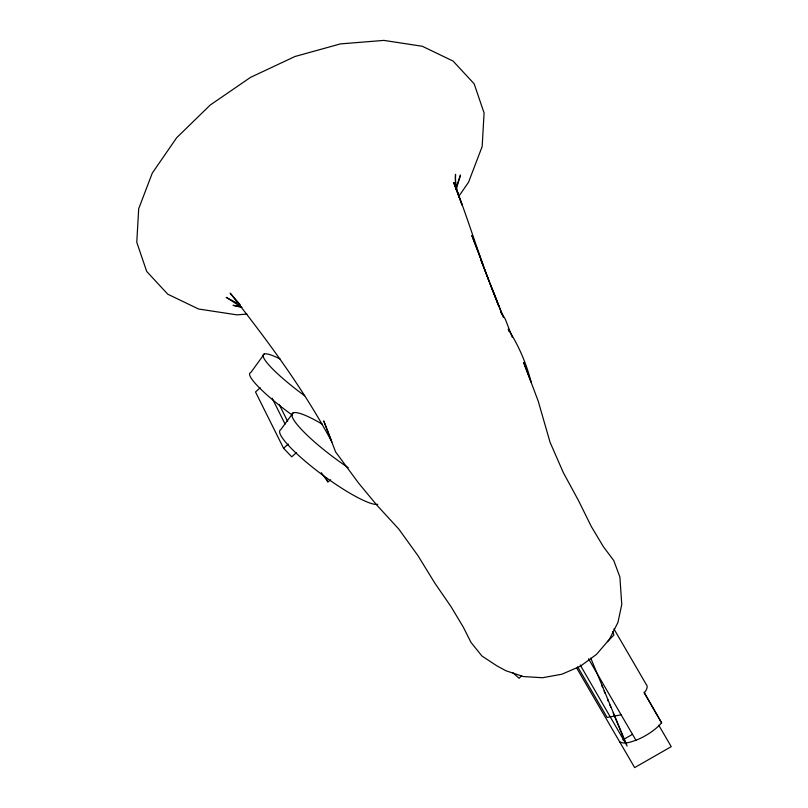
<?xml version="1.0" encoding="UTF-8"?>
<svg xmlns="http://www.w3.org/2000/svg" width="808" height="808" viewBox="0 0 808 808"><rect width="100%" height="100%" fill="white"/><g stroke="black" fill="none" stroke-linecap="round" stroke-linejoin="round"><path stroke-width="1.21" d="M455.47 186.537L455.53 174.276C454.52 185.002 458.409 195.243 462.146 205.091L453.732 182.517C468.862 220.453 479.962 259.812 495.445 297.627M456.136 189.638L460.499 175.003L455.934 188.032M458.793 196.354L468.549 182.214L482.164 146.541L484.083 112.979L474.165 83.83L453.086 61.075L422.291 46.258L383.871 40.4L340.441 43.895L294.971 56.499L250.551 77.356L210.211 105.05L176.7 137.693L152.308 173.053L138.693 208.727L136.774 242.289L146.692 271.438L167.771 294.193L198.566 309.01L236.986 314.868L246.915 314.07M264.277 353.975L250.813 372.549A59.55 9.13 35.9 0 0 292.213 415.08M293.062 412.959L280.75 429.674A61.66 10.726 36.4 0 0 317.312 471.014A61.66 10.726 36.4 0 0 377.72 504.323M521.594 675.72L519.15 678.286L512.716 672.63M260.196 387.769L255.51 391.981L283.578 448.288L291.749 456.833L296.425 452.631M283.578 448.288L288.264 444.077M607.394 641.693L613.908 635.038L612.858 631.513M321.311 472.69L327.927 481.901L330.704 479.811M622.837 739.865L632.563 734.29M644.087 692.163L661.58 722.796A26.018 8.494 -30.2 0 1 635.947 740.269C630.836 741.825 624.695 744.724 619.595 741.724M621.14 714.827L607.121 717.423L577.649 666.792M241.501 306.838L233.058 305.303L241.612 307.424M236.865 303.111L226.23 297.364L241.895 307.424M240.38 304.949L230.169 293.142C267.397 340.33 303.667 389.173 331.916 442.026M613.928 628.917L646.309 684.558A26.018 8.494 -30.2 0 1 644.208 692.951L661.58 722.796M658.752 725.22L671.226 746.653L634.654 767.6L576.821 668.246M588.527 658.813L635.947 740.269M580.195 664.954L627.139 746.047L590.759 658.126M325.685 477.397L327.927 481.901M279.214 404.505L287.638 421.392M272.175 398.203L285.093 424.109M601.687 685.164L602.647 687.477M604.081 690.941L605.04 693.254M607.434 699.041L608.394 701.354M609.828 704.829L610.787 707.141M613.181 712.929L625.624 742.996M489.133 281.356L480.689 259.388L503.384 317.494M495.849 298.667L498.698 305.979L490.355 284.355M512.322 337.33L505.374 319.362L500.475 310.918L501.839 314.443M509.131 331.573L508.232 329.24C518.615 345.561 526.382 363.257 531.088 382.083L523.645 362.479L538.168 401.01L550.076 442.299L563.307 472.579L578.528 500.617L591.294 526.483L603.475 546.824L613.757 560.54L619.888 576.993L621.766 604.505L617.938 622.443L609.323 639.461L596.486 654.399L580.316 666.257L561.903 674.215L542.511 677.73L523.463 676.569L506.05 670.802L497.071 665.974L481.952 656.025L470.953 642.35L463.297 627.129L451.116 606.788L434.744 582.992L418.049 555.793L398.738 529.008L376.871 505.172L358.681 483.204L335.623 451.955L323.735 420.918L331.462 440.855M493.87 292.9L502.182 314.433M483.366 265.479L471.852 235.492L480.366 257.762M453.732 182.517L459.429 197.758M304.697 395.789A59.55 9.13 35.9 0 1 265.004 360.075A59.55 9.13 35.9 0 1 280.053 358.954M348.228 467.68A61.66 10.726 36.4 0 1 293.627 419.645A61.66 10.726 36.4 0 1 322.352 424.22"/></g></svg>
